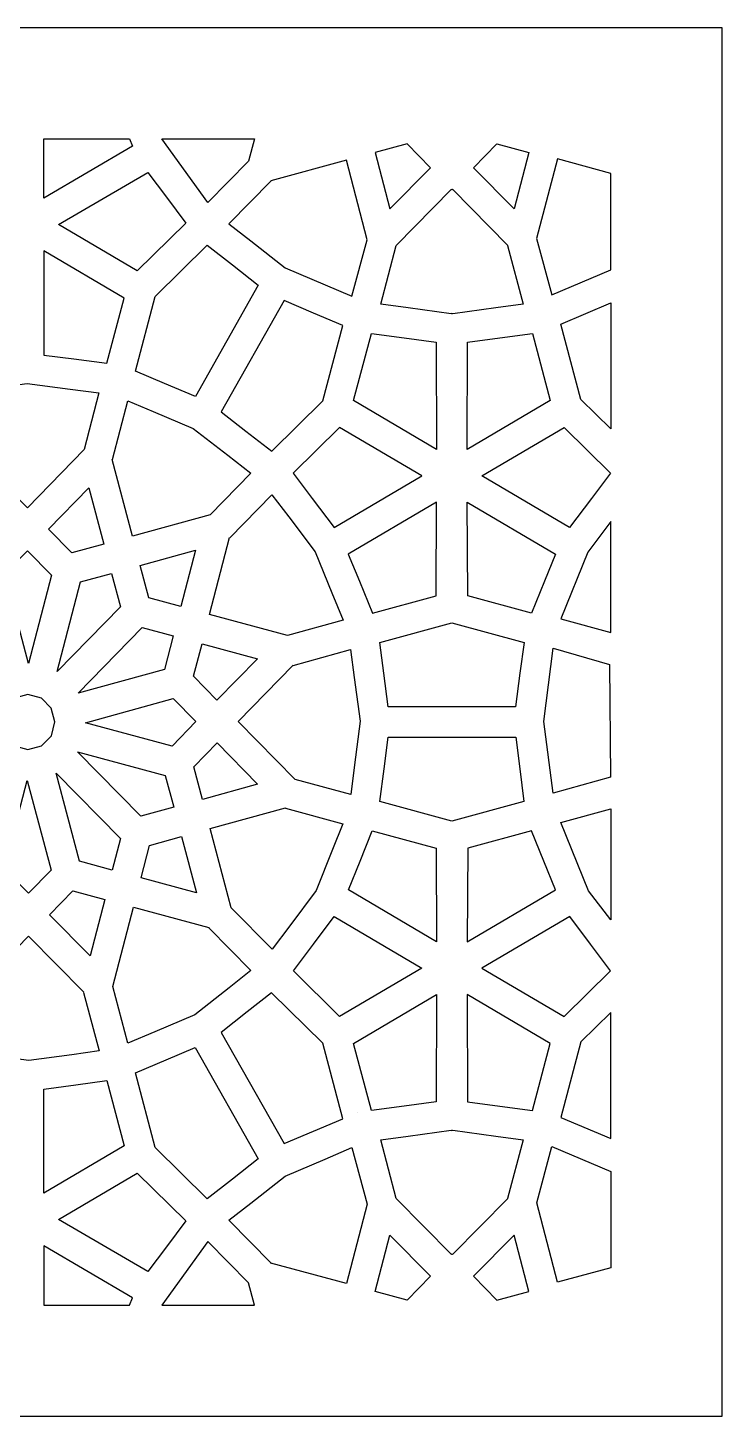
# Model space of a CAD drawing. Header units: millimetres. Extents: x -499 to 501, y -498 to 502.
# Drawn here: x 1 to 501, y -498 to 502 of the extents above; entities that cross this region are included whole.
import ezdxf

# ---------------------------------------------------------------- set-up
doc = ezdxf.new("R2010")
doc.units = ezdxf.units.MM
doc.layers.add('Plan 1', color=7, linetype='Continuous')

msp = doc.modelspace()

# ---------------------------------------------------------------- linework, layer by layer
at = {"layer": 'Plan 1', "color": 17}
for points, knots in [([(-498.91, 502.28), (-498.91, 502.28), (501.09, 502.28), (501.09, 502.28), (501.09, 502.28), (501.09, 502.28), (501.09, -497.72), (501.09, -497.72), (501.09, -497.72), (501.09, -497.72), (-498.91, -497.72), (-498.91, -497.72), (-498.91, -497.72), (-498.91, -497.72), (-498.91, 502.28), (-498.91, 502.28)], [0, 0, 0, 0, 0.2, 0.2, 0.2, 0.2, 0.4, 0.4, 0.4, 0.4, 0.6, 0.6, 0.6, 0.6, 1, 1, 1, 1]), ([(12.61, 422.28), (12.61, 422.28), (12.61, 379.5), (12.61, 379.5), (12.61, 379.5), (12.61, 379.5), (76.6, 416.93), (76.6, 416.93), (76.6, 416.93), (76.6, 416.93), (74.44, 422.28), (74.44, 422.28), (74.44, 422.28), (74.44, 422.28), (12.61, 422.28), (12.61, 422.28)], [0, 0, 0, 0, 0.2, 0.2, 0.2, 0.2, 0.4, 0.4, 0.4, 0.4, 0.6, 0.6, 0.6, 0.6, 1, 1, 1, 1]), ([(97.63, 422.28), (97.63, 422.28), (130.7, 376.52), (130.7, 376.52), (130.7, 376.52), (130.7, 376.52), (160.05, 406.3), (160.05, 406.3), (160.05, 406.3), (160.05, 406.3), (164.29, 422.28), (164.29, 422.28), (164.29, 422.28), (164.29, 422.28), (97.63, 422.28), (97.63, 422.28)], [0, 0, 0, 0, 0.2, 0.2, 0.2, 0.2, 0.4, 0.4, 0.4, 0.4, 0.6, 0.6, 0.6, 0.6, 1, 1, 1, 1]), ([(290.95, 401.36), (290.95, 401.36), (261.75, 371.85), (261.75, 371.85), (261.75, 371.85), (261.75, 371.85), (251.19, 412.4), (251.19, 412.4), (251.19, 412.4), (251.19, 412.4), (274.17, 418.65), (274.17, 418.65), (274.17, 418.65), (274.17, 418.65), (290.95, 401.36), (290.95, 401.36)], [0, 0, 0, 0, 0.2, 0.2, 0.2, 0.2, 0.4, 0.4, 0.4, 0.4, 0.6, 0.6, 0.6, 0.6, 1, 1, 1, 1]), ([(321.99, 401.36), (321.99, 401.36), (351.19, 371.85), (351.19, 371.85), (351.19, 371.85), (351.19, 371.85), (361.75, 412.4), (361.75, 412.4), (361.75, 412.4), (361.75, 412.4), (338.76, 418.65), (338.76, 418.65), (338.76, 418.65), (338.76, 418.65), (321.99, 401.36), (321.99, 401.36)], [0, 0, 0, 0, 0.2, 0.2, 0.2, 0.2, 0.4, 0.4, 0.4, 0.4, 0.6, 0.6, 0.6, 0.6, 1, 1, 1, 1]), ([(234.51, 308.89), (234.51, 308.89), (215.16, 317.08), (215.16, 317.08), (215.16, 317.08), (215.16, 317.08), (186.34, 329.33), (186.34, 329.33), (186.34, 329.33), (186.34, 329.33), (161.62, 348.78), (161.62, 348.78), (161.62, 348.78), (161.62, 348.78), (145.92, 361.12), (145.92, 361.12), (145.92, 361.12), (145.92, 361.12), (176.31, 391.97), (176.31, 391.97), (176.31, 391.97), (176.31, 391.97), (176.17, 392.05), (176.17, 392.05), (176.17, 392.05), (176.17, 392.05), (230.46, 406.82), (230.46, 406.82), (230.46, 406.82), (230.46, 406.82), (245.34, 349.55), (245.34, 349.55), (245.34, 349.55), (245.34, 349.55), (234.51, 308.89), (234.51, 308.89)], [0, 0, 0, 0, 0.1, 0.1, 0.1, 0.1, 0.2, 0.2, 0.2, 0.2, 0.3, 0.3, 0.3, 0.3, 0.4, 0.4, 0.4, 0.4, 0.5, 0.5, 0.5, 0.5, 0.6, 0.6, 0.6, 0.6, 0.7, 0.7, 0.7, 0.7, 0.8, 0.8, 0.8, 0.8, 1, 1, 1, 1]), ([(420.8, 397.33), (420.8, 397.33), (420.8, 327.87), (420.8, 327.87), (420.8, 327.87), (420.8, 327.87), (378.31, 309.84), (378.31, 309.84), (378.31, 309.84), (378.31, 309.84), (367.48, 350.49), (367.48, 350.49), (367.48, 350.49), (367.48, 350.49), (382.38, 407.77), (382.38, 407.77), (382.38, 407.77), (382.38, 407.77), (420.8, 397.33), (420.8, 397.33)], [0, 0, 0, 0, 0.166667, 0.166667, 0.166667, 0.166667, 0.333333, 0.333333, 0.333333, 0.333333, 0.5, 0.5, 0.5, 0.5, 0.666667, 0.666667, 0.666667, 0.666667, 1, 1, 1, 1]), ([(306.47, 296.39), (306.47, 296.39), (307.09, 296.3), (307.09, 296.3), (307.09, 296.3), (307.09, 296.3), (338.03, 300.57), (338.03, 300.57), (338.03, 300.57), (338.03, 300.57), (357.69, 303.32), (357.69, 303.32), (357.69, 303.32), (357.69, 303.32), (346.49, 345.49), (346.49, 345.49), (346.49, 345.49), (346.49, 345.49), (346.69, 345.49), (346.69, 345.49), (346.69, 345.49), (346.69, 345.49), (306.87, 385.97), (306.87, 385.97), (306.87, 385.97), (306.87, 385.97), (306.47, 385.56), (306.47, 385.56), (306.47, 385.56), (306.47, 385.56), (306.07, 385.97), (306.07, 385.97), (306.07, 385.97), (306.07, 385.97), (266.25, 345.49), (266.25, 345.49), (266.25, 345.49), (266.25, 345.49), (266.45, 345.49), (266.45, 345.49), (266.45, 345.49), (266.45, 345.49), (255.25, 303.32), (255.25, 303.32), (255.25, 303.32), (255.25, 303.32), (274.91, 300.57), (274.91, 300.57), (274.91, 300.57), (274.91, 300.57), (305.85, 296.3), (305.85, 296.3), (305.85, 296.3), (305.85, 296.3), (306.47, 296.39), (306.47, 296.39)], [0, 0, 0, 0, 0.066667, 0.066667, 0.066667, 0.066667, 0.133333, 0.133333, 0.133333, 0.133333, 0.2, 0.2, 0.2, 0.2, 0.266667, 0.266667, 0.266667, 0.266667, 0.333333, 0.333333, 0.333333, 0.333333, 0.4, 0.4, 0.4, 0.4, 0.466667, 0.466667, 0.466667, 0.466667, 0.533333, 0.533333, 0.533333, 0.533333, 0.6, 0.6, 0.6, 0.6, 0.666667, 0.666667, 0.666667, 0.666667, 0.733333, 0.733333, 0.733333, 0.733333, 0.8, 0.8, 0.8, 0.8, 0.866667, 0.866667, 0.866667, 0.866667, 1, 1, 1, 1]), ([(70.38, 307.57), (70.38, 307.57), (57.93, 260.63), (57.93, 260.63), (57.93, 260.63), (57.93, 260.63), (34.3, 263.75), (34.3, 263.75), (34.3, 263.75), (34.3, 263.75), (12.61, 266.6), (12.61, 266.6), (12.61, 266.6), (12.61, 266.6), (12.61, 341.57), (12.61, 341.57), (12.61, 341.57), (12.61, 341.57), (70.38, 307.57), (70.38, 307.57)], [0, 0, 0, 0, 0.166667, 0.166667, 0.166667, 0.166667, 0.333333, 0.333333, 0.333333, 0.333333, 0.5, 0.5, 0.5, 0.5, 0.666667, 0.666667, 0.666667, 0.666667, 1, 1, 1, 1]), ([(185.68, 305.85), (185.68, 305.85), (206.9, 296.85), (206.9, 296.85), (206.9, 296.85), (206.9, 296.85), (227.9, 287.94), (227.9, 287.94), (227.9, 287.94), (227.9, 287.94), (213.5, 233.56), (213.5, 233.56), (213.5, 233.56), (213.5, 233.56), (176.73, 197.32), (176.73, 197.32), (176.73, 197.32), (176.73, 197.32), (158.08, 211.85), (158.08, 211.85), (158.08, 211.85), (158.08, 211.85), (140.28, 225.69), (140.28, 225.69), (140.28, 225.69), (140.28, 225.69), (185.68, 305.85), (185.68, 305.85)], [0, 0, 0, 0, 0.125, 0.125, 0.125, 0.125, 0.25, 0.25, 0.25, 0.25, 0.375, 0.375, 0.375, 0.375, 0.5, 0.5, 0.5, 0.5, 0.625, 0.625, 0.625, 0.625, 0.75, 0.75, 0.75, 0.75, 1, 1, 1, 1]), ([(420.8, 304.09), (420.8, 304.09), (384.94, 288.87), (384.94, 288.87), (384.94, 288.87), (384.94, 288.87), (399.34, 234.51), (399.34, 234.51), (399.34, 234.51), (399.34, 234.51), (420.8, 213.35), (420.8, 213.35), (420.8, 213.35), (420.8, 213.35), (420.8, 304.09), (420.8, 304.09)], [0, 0, 0, 0, 0.2, 0.2, 0.2, 0.2, 0.4, 0.4, 0.4, 0.4, 0.6, 0.6, 0.6, 0.6, 1, 1, 1, 1]), ([(295.15, 275.76), (295.15, 275.76), (295.2, 275.8), (295.2, 275.8), (295.2, 275.8), (295.2, 275.8), (272.05, 278.95), (272.05, 278.95), (272.05, 278.95), (272.05, 278.95), (248.53, 282.13), (248.53, 282.13), (248.53, 282.13), (248.53, 282.13), (235.72, 233.78), (235.72, 233.78), (235.72, 233.78), (235.72, 233.78), (295.42, 198.58), (295.42, 198.58), (295.42, 198.58), (295.42, 198.58), (295.15, 275.76), (295.15, 275.76)], [0, 0, 0, 0, 0.142857, 0.142857, 0.142857, 0.142857, 0.285714, 0.285714, 0.285714, 0.285714, 0.428571, 0.428571, 0.428571, 0.428571, 0.571429, 0.571429, 0.571429, 0.571429, 0.714286, 0.714286, 0.714286, 0.714286, 1, 1, 1, 1]), ([(317.73, 275.8), (317.73, 275.8), (317.79, 275.76), (317.79, 275.76), (317.79, 275.76), (317.79, 275.76), (317.52, 198.58), (317.52, 198.58), (317.52, 198.58), (317.52, 198.58), (377.22, 233.78), (377.22, 233.78), (377.22, 233.78), (377.22, 233.78), (364.4, 282.13), (364.4, 282.13), (364.4, 282.13), (364.4, 282.13), (340.89, 278.95), (340.89, 278.95), (340.89, 278.95), (340.89, 278.95), (317.73, 275.8), (317.73, 275.8)], [0, 0, 0, 0, 0.142857, 0.142857, 0.142857, 0.142857, 0.285714, 0.285714, 0.285714, 0.285714, 0.428571, 0.428571, 0.428571, 0.428571, 0.571429, 0.571429, 0.571429, 0.571429, 0.714286, 0.714286, 0.714286, 0.714286, 1, 1, 1, 1]), ([(52.35, 239.33), (52.35, 239.33), (31.55, 242.07), (31.55, 242.07), (31.55, 242.07), (31.55, 242.07), (0.59, 246.14), (0.59, 246.14), (0.59, 246.14), (0.59, 246.14), (-30.35, 241.91), (-30.35, 241.91), (-30.35, 241.91), (-30.35, 241.91), (-50.01, 239.21), (-50.01, 239.21), (-50.01, 239.21), (-50.01, 239.21), (-38.81, 197.02), (-38.81, 197.02), (-38.81, 197.02), (-38.81, 197.02), (-39.01, 196.97), (-39.01, 196.97), (-39.01, 196.97), (-39.01, 196.97), (0.81, 156.57), (0.81, 156.57), (0.81, 156.57), (0.81, 156.57), (41.73, 198.51), (41.73, 198.51), (41.73, 198.51), (41.73, 198.51), (52.35, 239.33), (52.35, 239.33)], [0, 0, 0, 0, 0.1, 0.1, 0.1, 0.1, 0.2, 0.2, 0.2, 0.2, 0.3, 0.3, 0.3, 0.3, 0.4, 0.4, 0.4, 0.4, 0.5, 0.5, 0.5, 0.5, 0.6, 0.6, 0.6, 0.6, 0.7, 0.7, 0.7, 0.7, 0.8, 0.8, 0.8, 0.8, 1, 1, 1, 1]), ([(161.74, 181.49), (161.74, 181.49), (145.06, 194.47), (145.06, 194.47), (145.06, 194.47), (145.06, 194.47), (120.24, 213.78), (120.24, 213.78), (120.24, 213.78), (120.24, 213.78), (91.37, 225.89), (91.37, 225.89), (91.37, 225.89), (91.37, 225.89), (73.03, 233.58), (73.03, 233.58), (73.03, 233.58), (73.03, 233.58), (62.05, 191.33), (62.05, 191.33), (62.05, 191.33), (62.05, 191.33), (61.85, 191.38), (61.85, 191.38), (61.85, 191.38), (61.85, 191.38), (76.52, 136.1), (76.52, 136.1), (76.52, 136.1), (76.52, 136.1), (132.53, 151.56), (132.53, 151.56), (132.53, 151.56), (132.53, 151.56), (161.74, 181.49), (161.74, 181.49)], [0, 0, 0, 0, 0.1, 0.1, 0.1, 0.1, 0.2, 0.2, 0.2, 0.2, 0.3, 0.3, 0.3, 0.3, 0.4, 0.4, 0.4, 0.4, 0.5, 0.5, 0.5, 0.5, 0.6, 0.6, 0.6, 0.6, 0.7, 0.7, 0.7, 0.7, 0.8, 0.8, 0.8, 0.8, 1, 1, 1, 1]), ([(192.22, 181.41), (192.22, 181.41), (225.64, 214.44), (225.64, 214.44), (225.64, 214.44), (225.64, 214.44), (284.8, 179.69), (284.8, 179.69), (284.8, 179.69), (284.8, 179.69), (221.71, 142.45), (221.71, 142.45), (221.71, 142.45), (221.71, 142.45), (205.92, 163.31), (205.92, 163.31), (205.92, 163.31), (205.92, 163.31), (192.22, 181.41), (192.22, 181.41)], [0, 0, 0, 0, 0.166667, 0.166667, 0.166667, 0.166667, 0.333333, 0.333333, 0.333333, 0.333333, 0.5, 0.5, 0.5, 0.5, 0.666667, 0.666667, 0.666667, 0.666667, 1, 1, 1, 1]), ([(420.72, 181.41), (420.72, 181.41), (387.3, 214.44), (387.3, 214.44), (387.3, 214.44), (387.3, 214.44), (328.13, 179.69), (328.13, 179.69), (328.13, 179.69), (328.13, 179.69), (391.23, 142.45), (391.23, 142.45), (391.23, 142.45), (391.23, 142.45), (407.01, 163.31), (407.01, 163.31), (407.01, 163.31), (407.01, 163.31), (420.72, 181.41), (420.72, 181.41)], [0, 0, 0, 0, 0.166667, 0.166667, 0.166667, 0.166667, 0.333333, 0.333333, 0.333333, 0.333333, 0.5, 0.5, 0.5, 0.5, 0.666667, 0.666667, 0.666667, 0.666667, 1, 1, 1, 1]), ([(45.06, 170.93), (45.06, 170.93), (16.01, 141.15), (16.01, 141.15), (16.01, 141.15), (16.01, 141.15), (32.87, 124.05), (32.87, 124.05), (32.87, 124.05), (32.87, 124.05), (55.83, 130.39), (55.83, 130.39), (55.83, 130.39), (55.83, 130.39), (45.06, 170.93), (45.06, 170.93)], [0, 0, 0, 0, 0.2, 0.2, 0.2, 0.2, 0.4, 0.4, 0.4, 0.4, 0.6, 0.6, 0.6, 0.6, 1, 1, 1, 1]), ([(228.11, 75.63), (228.11, 75.63), (220.04, 95.37), (220.04, 95.37), (220.04, 95.37), (220.04, 95.37), (208.01, 124.75), (208.01, 124.75), (208.01, 124.75), (208.01, 124.75), (188.94, 149.96), (188.94, 149.96), (188.94, 149.96), (188.94, 149.96), (176.83, 165.96), (176.83, 165.96), (176.83, 165.96), (176.83, 165.96), (146.6, 134.98), (146.6, 134.98), (146.6, 134.98), (146.6, 134.98), (146.45, 135.12), (146.45, 135.12), (146.45, 135.12), (146.45, 135.12), (132.05, 79.77), (132.05, 79.77), (132.05, 79.77), (132.05, 79.77), (188.14, 64.6), (188.14, 64.6), (188.14, 64.6), (188.14, 64.6), (228.11, 75.63), (228.11, 75.63)], [0, 0, 0, 0, 0.1, 0.1, 0.1, 0.1, 0.2, 0.2, 0.2, 0.2, 0.3, 0.3, 0.3, 0.3, 0.4, 0.4, 0.4, 0.4, 0.5, 0.5, 0.5, 0.5, 0.6, 0.6, 0.6, 0.6, 0.7, 0.7, 0.7, 0.7, 0.8, 0.8, 0.8, 0.8, 1, 1, 1, 1]), ([(231.88, 123.22), (231.88, 123.22), (295.42, 160.66), (295.42, 160.66), (295.42, 160.66), (295.42, 160.66), (295.1, 93.24), (295.1, 93.24), (295.1, 93.24), (295.1, 93.24), (249.26, 80.72), (249.26, 80.72), (249.26, 80.72), (249.26, 80.72), (239.83, 103.79), (239.83, 103.79), (239.83, 103.79), (239.83, 103.79), (231.88, 123.22), (231.88, 123.22)], [0, 0, 0, 0, 0.166667, 0.166667, 0.166667, 0.166667, 0.333333, 0.333333, 0.333333, 0.333333, 0.5, 0.5, 0.5, 0.5, 0.666667, 0.666667, 0.666667, 0.666667, 1, 1, 1, 1]), ([(381.06, 123.22), (381.06, 123.22), (317.52, 160.66), (317.52, 160.66), (317.52, 160.66), (317.52, 160.66), (317.84, 93.24), (317.84, 93.24), (317.84, 93.24), (317.84, 93.24), (363.68, 80.72), (363.68, 80.72), (363.68, 80.72), (363.68, 80.72), (373.11, 103.79), (373.11, 103.79), (373.11, 103.79), (373.11, 103.79), (381.06, 123.22), (381.06, 123.22)], [0, 0, 0, 0, 0.166667, 0.166667, 0.166667, 0.166667, 0.333333, 0.333333, 0.333333, 0.333333, 0.5, 0.5, 0.5, 0.5, 0.666667, 0.666667, 0.666667, 0.666667, 1, 1, 1, 1]), ([(420.8, 66.77), (420.8, 66.77), (384.9, 76.47), (384.9, 76.47), (384.9, 76.47), (384.9, 76.47), (404.31, 124.61), (404.31, 124.61), (404.31, 124.61), (404.31, 124.61), (420.8, 146.64), (420.8, 146.64), (420.8, 146.64), (420.8, 146.64), (420.8, 66.77), (420.8, 66.77)], [0, 0, 0, 0, 0.2, 0.2, 0.2, 0.2, 0.4, 0.4, 0.4, 0.4, 0.6, 0.6, 0.6, 0.6, 1, 1, 1, 1]), ([(0.88, 125.66), (0.88, 125.66), (-15.43, 108.94), (-15.43, 108.94), (-15.43, 108.94), (-15.43, 108.94), (1.67, 44.51), (1.67, 44.51), (1.67, 44.51), (1.67, 44.51), (18.21, 108.08), (18.21, 108.08), (18.21, 108.08), (18.21, 108.08), (0.88, 125.66), (0.88, 125.66)], [0, 0, 0, 0, 0.2, 0.2, 0.2, 0.2, 0.4, 0.4, 0.4, 0.4, 0.6, 0.6, 0.6, 0.6, 1, 1, 1, 1]), ([(111.33, 85.37), (111.33, 85.37), (121.89, 125.97), (121.89, 125.97), (121.89, 125.97), (121.89, 125.97), (82.12, 115), (82.12, 115), (82.12, 115), (82.12, 115), (88.34, 91.59), (88.34, 91.59), (88.34, 91.59), (88.34, 91.59), (111.33, 85.37), (111.33, 85.37)], [0, 0, 0, 0, 0.2, 0.2, 0.2, 0.2, 0.4, 0.4, 0.4, 0.4, 0.6, 0.6, 0.6, 0.6, 1, 1, 1, 1]), ([(67.82, 85.23), (67.82, 85.23), (61.43, 109.29), (61.43, 109.29), (61.43, 109.29), (61.43, 109.29), (39.1, 103.12), (39.1, 103.12), (39.1, 103.12), (39.1, 103.12), (22.32, 38.61), (22.32, 38.61), (22.32, 38.61), (22.32, 38.61), (67.82, 85.23), (67.82, 85.23)], [0, 0, 0, 0, 0.2, 0.2, 0.2, 0.2, 0.4, 0.4, 0.4, 0.4, 0.6, 0.6, 0.6, 0.6, 1, 1, 1, 1]), ([(99.57, 40.15), (99.57, 40.15), (105.83, 64.24), (105.83, 64.24), (105.83, 64.24), (105.83, 64.24), (83.47, 70.29), (83.47, 70.29), (83.47, 70.29), (83.47, 70.29), (37.3, 22.97), (37.3, 22.97), (37.3, 22.97), (37.3, 22.97), (99.57, 40.15), (99.57, 40.15)], [0, 0, 0, 0, 0.2, 0.2, 0.2, 0.2, 0.4, 0.4, 0.4, 0.4, 0.6, 0.6, 0.6, 0.6, 1, 1, 1, 1]), ([(306.47, 13.23), (306.47, 13.23), (352.3, 13.23), (352.3, 13.23), (352.3, 13.23), (352.3, 13.23), (355.48, 37.36), (355.48, 37.36), (355.48, 37.36), (355.48, 37.36), (358.39, 59.46), (358.39, 59.46), (358.39, 59.46), (358.39, 59.46), (306.47, 73.65), (306.47, 73.65), (306.47, 73.65), (306.47, 73.65), (254.55, 59.46), (254.55, 59.46), (254.55, 59.46), (254.55, 59.46), (257.46, 37.36), (257.46, 37.36), (257.46, 37.36), (257.46, 37.36), (260.64, 13.23), (260.64, 13.23), (260.64, 13.23), (260.64, 13.23), (306.47, 13.23), (306.47, 13.23)], [0, 0, 0, 0, 0.111111, 0.111111, 0.111111, 0.111111, 0.222222, 0.222222, 0.222222, 0.222222, 0.333333, 0.333333, 0.333333, 0.333333, 0.444444, 0.444444, 0.444444, 0.444444, 0.555556, 0.555556, 0.555556, 0.555556, 0.666667, 0.666667, 0.666667, 0.666667, 0.777778, 0.777778, 0.777778, 0.777778, 1, 1, 1, 1]), ([(137.32, 18.1), (137.32, 18.1), (166.38, 47.87), (166.38, 47.87), (166.38, 47.87), (166.38, 47.87), (126.56, 58.64), (126.56, 58.64), (126.56, 58.64), (126.56, 58.64), (120.46, 35.2), (120.46, 35.2), (120.46, 35.2), (120.46, 35.2), (137.32, 18.1), (137.32, 18.1)], [0, 0, 0, 0, 0.2, 0.2, 0.2, 0.2, 0.4, 0.4, 0.4, 0.4, 0.6, 0.6, 0.6, 0.6, 1, 1, 1, 1]), ([(233.68, -49.87), (233.68, -49.87), (236.37, -28.67), (236.37, -28.67), (236.37, -28.67), (236.37, -28.67), (240.37, 2.9), (240.37, 2.9), (240.37, 2.9), (240.37, 2.9), (236.21, 34.45), (236.21, 34.45), (236.21, 34.45), (236.21, 34.45), (233.57, 54.5), (233.57, 54.5), (233.57, 54.5), (233.57, 54.5), (192.19, 43.07), (192.19, 43.07), (192.19, 43.07), (192.19, 43.07), (192.14, 43.27), (192.14, 43.27), (192.14, 43.27), (192.14, 43.27), (152.52, 2.68), (152.52, 2.68), (152.52, 2.68), (152.52, 2.68), (193.66, -39.05), (193.66, -39.05), (193.66, -39.05), (193.66, -39.05), (233.68, -49.87), (233.68, -49.87)], [0, 0, 0, 0, 0.1, 0.1, 0.1, 0.1, 0.2, 0.2, 0.2, 0.2, 0.3, 0.3, 0.3, 0.3, 0.4, 0.4, 0.4, 0.4, 0.5, 0.5, 0.5, 0.5, 0.6, 0.6, 0.6, 0.6, 0.7, 0.7, 0.7, 0.7, 0.8, 0.8, 0.8, 0.8, 1, 1, 1, 1]), ([(420.04, 43.79), (420.04, 43.79), (379.26, 55.38), (379.26, 55.38), (379.26, 55.38), (379.26, 55.38), (372.58, 2.61), (372.58, 2.61), (372.58, 2.61), (372.58, 2.61), (379.37, -48.99), (379.37, -48.99), (379.37, -48.99), (379.37, -48.99), (420.75, -37.57), (420.75, -37.57), (420.75, -37.57), (420.75, -37.57), (420.04, 43.79), (420.04, 43.79)], [0, 0, 0, 0, 0.166667, 0.166667, 0.166667, 0.166667, 0.333333, 0.333333, 0.333333, 0.333333, 0.5, 0.5, 0.5, 0.5, 0.666667, 0.666667, 0.666667, 0.666667, 1, 1, 1, 1]), ([(10.88, 19.49), (10.88, 19.49), (18.03, 12.25), (18.03, 12.25), (18.03, 12.25), (18.03, 12.25), (20.66, 2.33), (20.66, 2.33), (20.66, 2.33), (20.66, 2.33), (18.08, -7.6), (18.08, -7.6), (18.08, -7.6), (18.08, -7.6), (10.97, -14.88), (10.97, -14.88), (10.97, -14.88), (10.97, -14.88), (1.24, -17.57), (1.24, -17.57), (1.24, -17.57), (1.24, -17.57), (-8.49, -14.93), (-8.49, -14.93), (-8.49, -14.93), (-8.49, -14.93), (-15.64, -7.69), (-15.64, -7.69), (-15.64, -7.69), (-15.64, -7.69), (-18.27, 2.23), (-18.27, 2.23), (-18.27, 2.23), (-18.27, 2.23), (-15.69, 12.16), (-15.69, 12.16), (-15.69, 12.16), (-15.69, 12.16), (-8.58, 19.44), (-8.58, 19.44), (-8.58, 19.44), (-8.58, 19.44), (1.14, 22.13), (1.14, 22.13), (1.14, 22.13), (1.14, 22.13), (10.88, 19.49), (10.88, 19.49)], [0, 0, 0, 0, 0.076923, 0.076923, 0.076923, 0.076923, 0.153846, 0.153846, 0.153846, 0.153846, 0.230769, 0.230769, 0.230769, 0.230769, 0.307692, 0.307692, 0.307692, 0.307692, 0.384615, 0.384615, 0.384615, 0.384615, 0.461538, 0.461538, 0.461538, 0.461538, 0.538462, 0.538462, 0.538462, 0.538462, 0.615385, 0.615385, 0.615385, 0.615385, 0.692308, 0.692308, 0.692308, 0.692308, 0.769231, 0.769231, 0.769231, 0.769231, 0.846154, 0.846154, 0.846154, 0.846154, 1, 1, 1, 1]), ([(104.96, -15.07), (104.96, -15.07), (122.2, 2.59), (122.2, 2.59), (122.2, 2.59), (122.2, 2.59), (105.8, 19.23), (105.8, 19.23), (105.8, 19.23), (105.8, 19.23), (42.61, 1.79), (42.61, 1.79), (42.61, 1.79), (42.61, 1.79), (104.96, -15.07), (104.96, -15.07)], [0, 0, 0, 0, 0.2, 0.2, 0.2, 0.2, 0.4, 0.4, 0.4, 0.4, 0.6, 0.6, 0.6, 0.6, 1, 1, 1, 1]), ([(306.47, -69.09), (306.47, -69.09), (358.28, -54.93), (358.28, -54.93), (358.28, -54.93), (358.28, -54.93), (355.31, -31.47), (355.31, -31.47), (355.31, -31.47), (355.31, -31.47), (352.42, -8.67), (352.42, -8.67), (352.42, -8.67), (352.42, -8.67), (306.47, -8.67), (306.47, -8.67), (306.47, -8.67), (306.47, -8.67), (260.52, -8.67), (260.52, -8.67), (260.52, -8.67), (260.52, -8.67), (257.63, -31.47), (257.63, -31.47), (257.63, -31.47), (257.63, -31.47), (254.66, -54.93), (254.66, -54.93), (254.66, -54.93), (254.66, -54.93), (306.47, -69.09), (306.47, -69.09)], [0, 0, 0, 0, 0.111111, 0.111111, 0.111111, 0.111111, 0.222222, 0.222222, 0.222222, 0.222222, 0.333333, 0.333333, 0.333333, 0.333333, 0.444444, 0.444444, 0.444444, 0.444444, 0.555556, 0.555556, 0.555556, 0.555556, 0.666667, 0.666667, 0.666667, 0.666667, 0.777778, 0.777778, 0.777778, 0.777778, 1, 1, 1, 1]), ([(82.55, -65.65), (82.55, -65.65), (106.14, -59.14), (106.14, -59.14), (106.14, -59.14), (106.14, -59.14), (100.09, -36.37), (100.09, -36.37), (100.09, -36.37), (100.09, -36.37), (36.82, -19.26), (36.82, -19.26), (36.82, -19.26), (36.82, -19.26), (82.55, -65.65), (82.55, -65.65)], [0, 0, 0, 0, 0.2, 0.2, 0.2, 0.2, 0.4, 0.4, 0.4, 0.4, 0.6, 0.6, 0.6, 0.6, 1, 1, 1, 1]), ([(126.84, -53.42), (126.84, -53.42), (166.6, -42.44), (166.6, -42.44), (166.6, -42.44), (166.6, -42.44), (137.4, -12.82), (137.4, -12.82), (137.4, -12.82), (137.4, -12.82), (120.62, -30.01), (120.62, -30.01), (120.62, -30.01), (120.62, -30.01), (126.84, -53.42), (126.84, -53.42)], [0, 0, 0, 0, 0.2, 0.2, 0.2, 0.2, 0.4, 0.4, 0.4, 0.4, 0.6, 0.6, 0.6, 0.6, 1, 1, 1, 1]), ([(-15.82, -103.52), (-15.82, -103.52), (1.5, -121.1), (1.5, -121.1), (1.5, -121.1), (1.5, -121.1), (17.82, -104.38), (17.82, -104.38), (17.82, -104.38), (17.82, -104.38), (0.72, -39.95), (0.72, -39.95), (0.72, -39.95), (0.72, -39.95), (-15.82, -103.52), (-15.82, -103.52)], [0, 0, 0, 0, 0.2, 0.2, 0.2, 0.2, 0.4, 0.4, 0.4, 0.4, 0.6, 0.6, 0.6, 0.6, 1, 1, 1, 1]), ([(38.34, -98.02), (38.34, -98.02), (61.97, -104.41), (61.97, -104.41), (61.97, -104.41), (61.97, -104.41), (67.9, -81.61), (67.9, -81.61), (67.9, -81.61), (67.9, -81.61), (21.49, -34.53), (21.49, -34.53), (21.49, -34.53), (21.49, -34.53), (38.34, -98.02), (38.34, -98.02)], [0, 0, 0, 0, 0.2, 0.2, 0.2, 0.2, 0.4, 0.4, 0.4, 0.4, 0.6, 0.6, 0.6, 0.6, 1, 1, 1, 1]), ([(176.96, -161.41), (176.96, -161.41), (189.69, -144.41), (189.69, -144.41), (189.69, -144.41), (189.69, -144.41), (208.63, -119.1), (208.63, -119.1), (208.63, -119.1), (208.63, -119.1), (220.51, -89.66), (220.51, -89.66), (220.51, -89.66), (220.51, -89.66), (228.04, -70.97), (228.04, -70.97), (228.04, -70.97), (228.04, -70.97), (186.61, -59.76), (186.61, -59.76), (186.61, -59.76), (186.61, -59.76), (186.66, -59.56), (186.66, -59.56), (186.66, -59.56), (186.66, -59.56), (132.44, -74.53), (132.44, -74.53), (132.44, -74.53), (132.44, -74.53), (147.6, -131.63), (147.6, -131.63), (147.6, -131.63), (147.6, -131.63), (176.96, -161.41), (176.96, -161.41)], [0, 0, 0, 0, 0.1, 0.1, 0.1, 0.1, 0.2, 0.2, 0.2, 0.2, 0.3, 0.3, 0.3, 0.3, 0.4, 0.4, 0.4, 0.4, 0.5, 0.5, 0.5, 0.5, 0.6, 0.6, 0.6, 0.6, 0.7, 0.7, 0.7, 0.7, 0.8, 0.8, 0.8, 0.8, 1, 1, 1, 1]), ([(420.8, -60.2), (420.8, -60.2), (384.83, -70.13), (384.83, -70.13), (384.83, -70.13), (384.83, -70.13), (404.93, -119.24), (404.93, -119.24), (404.93, -119.24), (404.93, -119.24), (420.8, -140.23), (420.8, -140.23), (420.8, -140.23), (420.8, -140.23), (420.8, -60.2), (420.8, -60.2)], [0, 0, 0, 0, 0.2, 0.2, 0.2, 0.2, 0.4, 0.4, 0.4, 0.4, 0.6, 0.6, 0.6, 0.6, 1, 1, 1, 1]), ([(231.97, -118.71), (231.97, -118.71), (295.42, -156.1), (295.42, -156.1), (295.42, -156.1), (295.42, -156.1), (295.1, -88.68), (295.1, -88.68), (295.1, -88.68), (295.1, -88.68), (249.15, -76.13), (249.15, -76.13), (249.15, -76.13), (249.15, -76.13), (240.34, -97.98), (240.34, -97.98), (240.34, -97.98), (240.34, -97.98), (231.97, -118.71), (231.97, -118.71)], [0, 0, 0, 0, 0.166667, 0.166667, 0.166667, 0.166667, 0.333333, 0.333333, 0.333333, 0.333333, 0.5, 0.5, 0.5, 0.5, 0.666667, 0.666667, 0.666667, 0.666667, 1, 1, 1, 1]), ([(380.97, -118.71), (380.97, -118.71), (317.52, -156.1), (317.52, -156.1), (317.52, -156.1), (317.52, -156.1), (317.84, -88.68), (317.84, -88.68), (317.84, -88.68), (317.84, -88.68), (363.79, -76.13), (363.79, -76.13), (363.79, -76.13), (363.79, -76.13), (372.6, -97.98), (372.6, -97.98), (372.6, -97.98), (372.6, -97.98), (380.97, -118.71), (380.97, -118.71)], [0, 0, 0, 0, 0.166667, 0.166667, 0.166667, 0.166667, 0.333333, 0.333333, 0.333333, 0.333333, 0.5, 0.5, 0.5, 0.5, 0.666667, 0.666667, 0.666667, 0.666667, 1, 1, 1, 1]), ([(82.69, -110.01), (82.69, -110.01), (122.51, -120.78), (122.51, -120.78), (122.51, -120.78), (122.51, -120.78), (111.74, -80.24), (111.74, -80.24), (111.74, -80.24), (111.74, -80.24), (88.79, -86.58), (88.79, -86.58), (88.79, -86.58), (88.79, -86.58), (82.69, -110.01), (82.69, -110.01)], [0, 0, 0, 0, 0.2, 0.2, 0.2, 0.2, 0.4, 0.4, 0.4, 0.4, 0.6, 0.6, 0.6, 0.6, 1, 1, 1, 1]), ([(16.7, -136.52), (16.7, -136.52), (45.9, -166.14), (45.9, -166.14), (45.9, -166.14), (45.9, -166.14), (56.47, -125.54), (56.47, -125.54), (56.47, -125.54), (56.47, -125.54), (33.48, -119.33), (33.48, -119.33), (33.48, -119.33), (33.48, -119.33), (16.7, -136.52), (16.7, -136.52)], [0, 0, 0, 0, 0.2, 0.2, 0.2, 0.2, 0.4, 0.4, 0.4, 0.4, 0.6, 0.6, 0.6, 0.6, 1, 1, 1, 1]), ([(73.14, -229.08), (73.14, -229.08), (92.49, -220.86), (92.49, -220.86), (92.49, -220.86), (92.49, -220.86), (121.31, -208.59), (121.31, -208.59), (121.31, -208.59), (121.31, -208.59), (146.04, -189.15), (146.04, -189.15), (146.04, -189.15), (146.04, -189.15), (161.73, -176.8), (161.73, -176.8), (161.73, -176.8), (161.73, -176.8), (131.34, -145.97), (131.34, -145.97), (131.34, -145.97), (131.34, -145.97), (131.49, -145.83), (131.49, -145.83), (131.49, -145.83), (131.49, -145.83), (77.19, -131.15), (77.19, -131.15), (77.19, -131.15), (77.19, -131.15), (62.31, -188.32), (62.31, -188.32), (62.31, -188.32), (62.31, -188.32), (73.14, -229.08), (73.14, -229.08)], [0, 0, 0, 0, 0.1, 0.1, 0.1, 0.1, 0.2, 0.2, 0.2, 0.2, 0.3, 0.3, 0.3, 0.3, 0.4, 0.4, 0.4, 0.4, 0.5, 0.5, 0.5, 0.5, 0.6, 0.6, 0.6, 0.6, 0.7, 0.7, 0.7, 0.7, 0.8, 0.8, 0.8, 0.8, 1, 1, 1, 1]), ([(192.31, -176.94), (192.31, -176.94), (225.64, -209.88), (225.64, -209.88), (225.64, -209.88), (225.64, -209.88), (284.8, -175.13), (284.8, -175.13), (284.8, -175.13), (284.8, -175.13), (221.59, -137.82), (221.59, -137.82), (221.59, -137.82), (221.59, -137.82), (206.73, -157.67), (206.73, -157.67), (206.73, -157.67), (206.73, -157.67), (192.31, -176.94), (192.31, -176.94)], [0, 0, 0, 0, 0.166667, 0.166667, 0.166667, 0.166667, 0.333333, 0.333333, 0.333333, 0.333333, 0.5, 0.5, 0.5, 0.5, 0.666667, 0.666667, 0.666667, 0.666667, 1, 1, 1, 1]), ([(420.63, -176.94), (420.63, -176.94), (387.3, -209.88), (387.3, -209.88), (387.3, -209.88), (387.3, -209.88), (328.13, -175.13), (328.13, -175.13), (328.13, -175.13), (328.13, -175.13), (391.35, -137.82), (391.35, -137.82), (391.35, -137.82), (391.35, -137.82), (406.21, -157.67), (406.21, -157.67), (406.21, -157.67), (406.21, -157.67), (420.63, -176.94), (420.63, -176.94)], [0, 0, 0, 0, 0.166667, 0.166667, 0.166667, 0.166667, 0.333333, 0.333333, 0.333333, 0.333333, 0.5, 0.5, 0.5, 0.5, 0.666667, 0.666667, 0.666667, 0.666667, 1, 1, 1, 1]), ([(-49.96, -234.77), (-49.96, -234.77), (-29.16, -237.51), (-29.16, -237.51), (-29.16, -237.51), (-29.16, -237.51), (1.8, -241.58), (1.8, -241.58), (1.8, -241.58), (1.8, -241.58), (32.74, -237.35), (32.74, -237.35), (32.74, -237.35), (32.74, -237.35), (52.4, -234.65), (52.4, -234.65), (52.4, -234.65), (52.4, -234.65), (41.2, -192.46), (41.2, -192.46), (41.2, -192.46), (41.2, -192.46), (41.4, -192.41), (41.4, -192.41), (41.4, -192.41), (41.4, -192.41), (1.58, -152.01), (1.58, -152.01), (1.58, -152.01), (1.58, -152.01), (-39.34, -193.95), (-39.34, -193.95), (-39.34, -193.95), (-39.34, -193.95), (-49.96, -234.77), (-49.96, -234.77)], [0, 0, 0, 0, 0.1, 0.1, 0.1, 0.1, 0.2, 0.2, 0.2, 0.2, 0.3, 0.3, 0.3, 0.3, 0.4, 0.4, 0.4, 0.4, 0.5, 0.5, 0.5, 0.5, 0.6, 0.6, 0.6, 0.6, 0.7, 0.7, 0.7, 0.7, 0.8, 0.8, 0.8, 0.8, 1, 1, 1, 1]), ([(248.54, -277.58), (248.54, -277.58), (272.05, -274.36), (272.05, -274.36), (272.05, -274.36), (272.05, -274.36), (295.15, -271.19), (295.15, -271.19), (295.15, -271.19), (295.15, -271.19), (295.42, -194.02), (295.42, -194.02), (295.42, -194.02), (295.42, -194.02), (235.72, -229.22), (235.72, -229.22), (235.72, -229.22), (235.72, -229.22), (248.54, -277.58), (248.54, -277.58)], [0, 0, 0, 0, 0.166667, 0.166667, 0.166667, 0.166667, 0.333333, 0.333333, 0.333333, 0.333333, 0.5, 0.5, 0.5, 0.5, 0.666667, 0.666667, 0.666667, 0.666667, 1, 1, 1, 1]), ([(364.4, -277.58), (364.4, -277.58), (340.89, -274.36), (340.89, -274.36), (340.89, -274.36), (340.89, -274.36), (317.79, -271.19), (317.79, -271.19), (317.79, -271.19), (317.79, -271.19), (317.52, -194.02), (317.52, -194.02), (317.52, -194.02), (317.52, -194.02), (377.22, -229.22), (377.22, -229.22), (377.22, -229.22), (377.22, -229.22), (364.4, -277.58), (364.4, -277.58)], [0, 0, 0, 0, 0.166667, 0.166667, 0.166667, 0.166667, 0.333333, 0.333333, 0.333333, 0.333333, 0.5, 0.5, 0.5, 0.5, 0.666667, 0.666667, 0.666667, 0.666667, 1, 1, 1, 1]), ([(420.8, -206.9), (420.8, -206.9), (420.8, -297.71), (420.8, -297.71), (420.8, -297.71), (420.8, -297.71), (384.93, -282.46), (384.93, -282.46), (384.93, -282.46), (384.93, -282.46), (399.34, -228.05), (399.34, -228.05), (399.34, -228.05), (399.34, -228.05), (420.8, -206.9), (420.8, -206.9)], [0, 0, 0, 0, 0.2, 0.2, 0.2, 0.2, 0.4, 0.4, 0.4, 0.4, 0.6, 0.6, 0.6, 0.6, 1, 1, 1, 1]), ([(130.36, -341.2), (130.36, -341.2), (148.52, -326.91), (148.52, -326.91), (148.52, -326.91), (148.52, -326.91), (167.07, -312.32), (167.07, -312.32), (167.07, -312.32), (167.07, -312.32), (121.73, -232.1), (121.73, -232.1), (121.73, -232.1), (121.73, -232.1), (100.75, -241.03), (100.75, -241.03), (100.75, -241.03), (100.75, -241.03), (78.69, -250.41), (78.69, -250.41), (78.69, -250.41), (78.69, -250.41), (92.92, -304.09), (92.92, -304.09), (92.92, -304.09), (92.92, -304.09), (130.36, -341.2), (130.36, -341.2)], [0, 0, 0, 0, 0.125, 0.125, 0.125, 0.125, 0.25, 0.25, 0.25, 0.25, 0.375, 0.375, 0.375, 0.375, 0.5, 0.5, 0.5, 0.5, 0.625, 0.625, 0.625, 0.625, 0.75, 0.75, 0.75, 0.75, 1, 1, 1, 1]), ([(70.38, -303.01), (70.38, -303.01), (57.9, -255.95), (57.9, -255.95), (57.9, -255.95), (57.9, -255.95), (35.6, -259.01), (35.6, -259.01), (35.6, -259.01), (35.6, -259.01), (12.61, -262.16), (12.61, -262.16), (12.61, -262.16), (12.61, -262.16), (12.61, -337.01), (12.61, -337.01), (12.61, -337.01), (12.61, -337.01), (70.38, -303.01), (70.38, -303.01)], [0, 0, 0, 0, 0.166667, 0.166667, 0.166667, 0.166667, 0.333333, 0.333333, 0.333333, 0.333333, 0.5, 0.5, 0.5, 0.5, 0.666667, 0.666667, 0.666667, 0.666667, 1, 1, 1, 1]), ([(306.47, -380.95), (306.47, -380.95), (306.87, -381.35), (306.87, -381.35), (306.87, -381.35), (306.87, -381.35), (346.69, -340.96), (346.69, -340.96), (346.69, -340.96), (346.69, -340.96), (346.49, -340.91), (346.49, -340.91), (346.49, -340.91), (346.49, -340.91), (357.69, -298.72), (357.69, -298.72), (357.69, -298.72), (357.69, -298.72), (338.03, -296.02), (338.03, -296.02), (338.03, -296.02), (338.03, -296.02), (307.09, -291.79), (307.09, -291.79), (307.09, -291.79), (307.09, -291.79), (306.47, -291.87), (306.47, -291.87), (306.47, -291.87), (306.47, -291.87), (305.85, -291.79), (305.85, -291.79), (305.85, -291.79), (305.85, -291.79), (274.91, -296.02), (274.91, -296.02), (274.91, -296.02), (274.91, -296.02), (255.25, -298.72), (255.25, -298.72), (255.25, -298.72), (255.25, -298.72), (266.45, -340.91), (266.45, -340.91), (266.45, -340.91), (266.45, -340.91), (266.25, -340.96), (266.25, -340.96), (266.25, -340.96), (266.25, -340.96), (306.07, -381.35), (306.07, -381.35), (306.07, -381.35), (306.07, -381.35), (306.47, -380.95), (306.47, -380.95)], [0, 0, 0, 0, 0.066667, 0.066667, 0.066667, 0.066667, 0.133333, 0.133333, 0.133333, 0.133333, 0.2, 0.2, 0.2, 0.2, 0.266667, 0.266667, 0.266667, 0.266667, 0.333333, 0.333333, 0.333333, 0.333333, 0.4, 0.4, 0.4, 0.4, 0.466667, 0.466667, 0.466667, 0.466667, 0.533333, 0.533333, 0.533333, 0.533333, 0.6, 0.6, 0.6, 0.6, 0.666667, 0.666667, 0.666667, 0.666667, 0.733333, 0.733333, 0.733333, 0.733333, 0.8, 0.8, 0.8, 0.8, 0.866667, 0.866667, 0.866667, 0.866667, 1, 1, 1, 1]), ([(234.51, -304.29), (234.51, -304.29), (215.16, -312.51), (215.16, -312.51), (215.16, -312.51), (215.16, -312.51), (186.34, -324.78), (186.34, -324.78), (186.34, -324.78), (186.34, -324.78), (161.62, -344.22), (161.62, -344.22), (161.62, -344.22), (161.62, -344.22), (145.92, -356.57), (145.92, -356.57), (145.92, -356.57), (145.92, -356.57), (176.31, -387.39), (176.31, -387.39), (176.31, -387.39), (176.31, -387.39), (176.17, -387.54), (176.17, -387.54), (176.17, -387.54), (176.17, -387.54), (230.46, -402.22), (230.46, -402.22), (230.46, -402.22), (230.46, -402.22), (245.34, -345.04), (245.34, -345.04), (245.34, -345.04), (245.34, -345.04), (234.51, -304.29), (234.51, -304.29)], [0, 0, 0, 0, 0.1, 0.1, 0.1, 0.1, 0.2, 0.2, 0.2, 0.2, 0.3, 0.3, 0.3, 0.3, 0.4, 0.4, 0.4, 0.4, 0.5, 0.5, 0.5, 0.5, 0.6, 0.6, 0.6, 0.6, 0.7, 0.7, 0.7, 0.7, 0.8, 0.8, 0.8, 0.8, 1, 1, 1, 1]), ([(420.8, -321.41), (420.8, -321.41), (378.32, -303.34), (378.32, -303.34), (378.32, -303.34), (378.32, -303.34), (367.5, -344.1), (367.5, -344.1), (367.5, -344.1), (367.5, -344.1), (382.38, -401.28), (382.38, -401.28), (382.38, -401.28), (382.38, -401.28), (420.8, -390.89), (420.8, -390.89), (420.8, -390.89), (420.8, -390.89), (420.8, -321.41), (420.8, -321.41)], [0, 0, 0, 0, 0.166667, 0.166667, 0.166667, 0.166667, 0.333333, 0.333333, 0.333333, 0.333333, 0.5, 0.5, 0.5, 0.5, 0.666667, 0.666667, 0.666667, 0.666667, 1, 1, 1, 1]), ([(87.54, -393.57), (87.54, -393.57), (100.92, -375.69), (100.92, -375.69), (100.92, -375.69), (100.92, -375.69), (114.88, -357.05), (114.88, -357.05), (114.88, -357.05), (114.88, -357.05), (79.94, -322.57), (79.94, -322.57), (79.94, -322.57), (79.94, -322.57), (23.23, -356.04), (23.23, -356.04), (23.23, -356.04), (23.23, -356.04), (87.53, -393.57), (87.53, -393.57), (87.53, -393.57), (87.53, -393.57), (87.54, -393.57), (87.54, -393.57)], [0, 0, 0, 0, 0.142857, 0.142857, 0.142857, 0.142857, 0.285714, 0.285714, 0.285714, 0.285714, 0.428571, 0.428571, 0.428571, 0.428571, 0.571429, 0.571429, 0.571429, 0.571429, 0.714286, 0.714286, 0.714286, 0.714286, 1, 1, 1, 1]), ([(290.95, -396.85), (290.95, -396.85), (261.75, -367.23), (261.75, -367.23), (261.75, -367.23), (261.75, -367.23), (251.19, -407.83), (251.19, -407.83), (251.19, -407.83), (251.19, -407.83), (274.17, -414.04), (274.17, -414.04), (274.17, -414.04), (274.17, -414.04), (290.95, -396.85), (290.95, -396.85)], [0, 0, 0, 0, 0.2, 0.2, 0.2, 0.2, 0.4, 0.4, 0.4, 0.4, 0.6, 0.6, 0.6, 0.6, 1, 1, 1, 1]), ([(321.99, -396.85), (321.99, -396.85), (351.19, -367.23), (351.19, -367.23), (351.19, -367.23), (351.19, -367.23), (361.75, -407.83), (361.75, -407.83), (361.75, -407.83), (361.75, -407.83), (338.76, -414.04), (338.76, -414.04), (338.76, -414.04), (338.76, -414.04), (321.99, -396.85), (321.99, -396.85)], [0, 0, 0, 0, 0.2, 0.2, 0.2, 0.2, 0.4, 0.4, 0.4, 0.4, 0.6, 0.6, 0.6, 0.6, 1, 1, 1, 1]), ([(12.61, -417.72), (12.61, -417.72), (12.61, -374.94), (12.61, -374.94), (12.61, -374.94), (12.61, -374.94), (76.6, -412.37), (76.6, -412.37), (76.6, -412.37), (76.6, -412.37), (74.44, -417.72), (74.44, -417.72), (74.44, -417.72), (74.44, -417.72), (12.61, -417.72), (12.61, -417.72)], [0, 0, 0, 0, 0.2, 0.2, 0.2, 0.2, 0.4, 0.4, 0.4, 0.4, 0.6, 0.6, 0.6, 0.6, 1, 1, 1, 1]), ([(97.63, -417.72), (97.63, -417.72), (130.7, -371.96), (130.7, -371.96), (130.7, -371.96), (130.7, -371.96), (160.05, -401.73), (160.05, -401.73), (160.05, -401.73), (160.05, -401.73), (164.29, -417.72), (164.29, -417.72), (164.29, -417.72), (164.29, -417.72), (97.63, -417.72), (97.63, -417.72)], [0, 0, 0, 0, 0.2, 0.2, 0.2, 0.2, 0.4, 0.4, 0.4, 0.4, 0.6, 0.6, 0.6, 0.6, 1, 1, 1, 1])]:
    msp.add_open_spline(points, degree=3, knots=knots, dxfattribs=at)
for points in [[(23.23, 360.6), (23.23, 360.6), (87.52, 398.12), (87.52, 398.12)], [(87.52, 398.12), (87.52, 398.12), (100.92, 380.26), (100.92, 380.26)], [(100.92, 380.26), (100.92, 380.26), (114.88, 361.61), (114.88, 361.61)], [(79.94, 327.14), (79.94, 327.14), (23.23, 360.6), (23.23, 360.6)], [(114.88, 361.61), (114.88, 361.61), (79.94, 327.14), (79.94, 327.14)], [(92.92, 308.66), (92.92, 308.66), (130.36, 345.76), (130.36, 345.76)], [(130.36, 345.76), (130.36, 345.76), (148.52, 331.5), (148.52, 331.5)], [(148.52, 331.5), (148.52, 331.5), (167.05, 316.84), (167.05, 316.84)], [(167.05, 316.84), (167.05, 316.84), (121.79, 236.77), (121.79, 236.77)], [(78.66, 254.85), (78.66, 254.85), (92.92, 308.66), (92.92, 308.66)], [(99.52, 246.11), (99.52, 246.11), (78.66, 254.85), (78.66, 254.85)], [(121.79, 236.77), (121.79, 236.77), (99.52, 246.11), (99.52, 246.11)], [(176.65, -192.67), (176.65, -192.67), (159.13, -206.46), (159.13, -206.46)], [(213.5, -229), (213.5, -229), (176.65, -192.67), (176.65, -192.67)], [(159.13, -206.46), (159.13, -206.46), (140.34, -221.24), (140.34, -221.24)], [(140.34, -221.24), (140.34, -221.24), (185.71, -301.35), (185.71, -301.35)], [(227.9, -283.41), (227.9, -283.41), (213.5, -229), (213.5, -229)], [(238.31, -278.99), (238.31, -278.99), (238.31, -278.99), (238.31, -278.99)], [(206.9, -292.33), (206.9, -292.33), (227.9, -283.41), (227.9, -283.41)], [(185.71, -301.35), (185.71, -301.35), (206.9, -292.33), (206.9, -292.33)]]:
    msp.add_open_spline(points, degree=3, dxfattribs=at)

doc.saveas('drawing.dxf')
